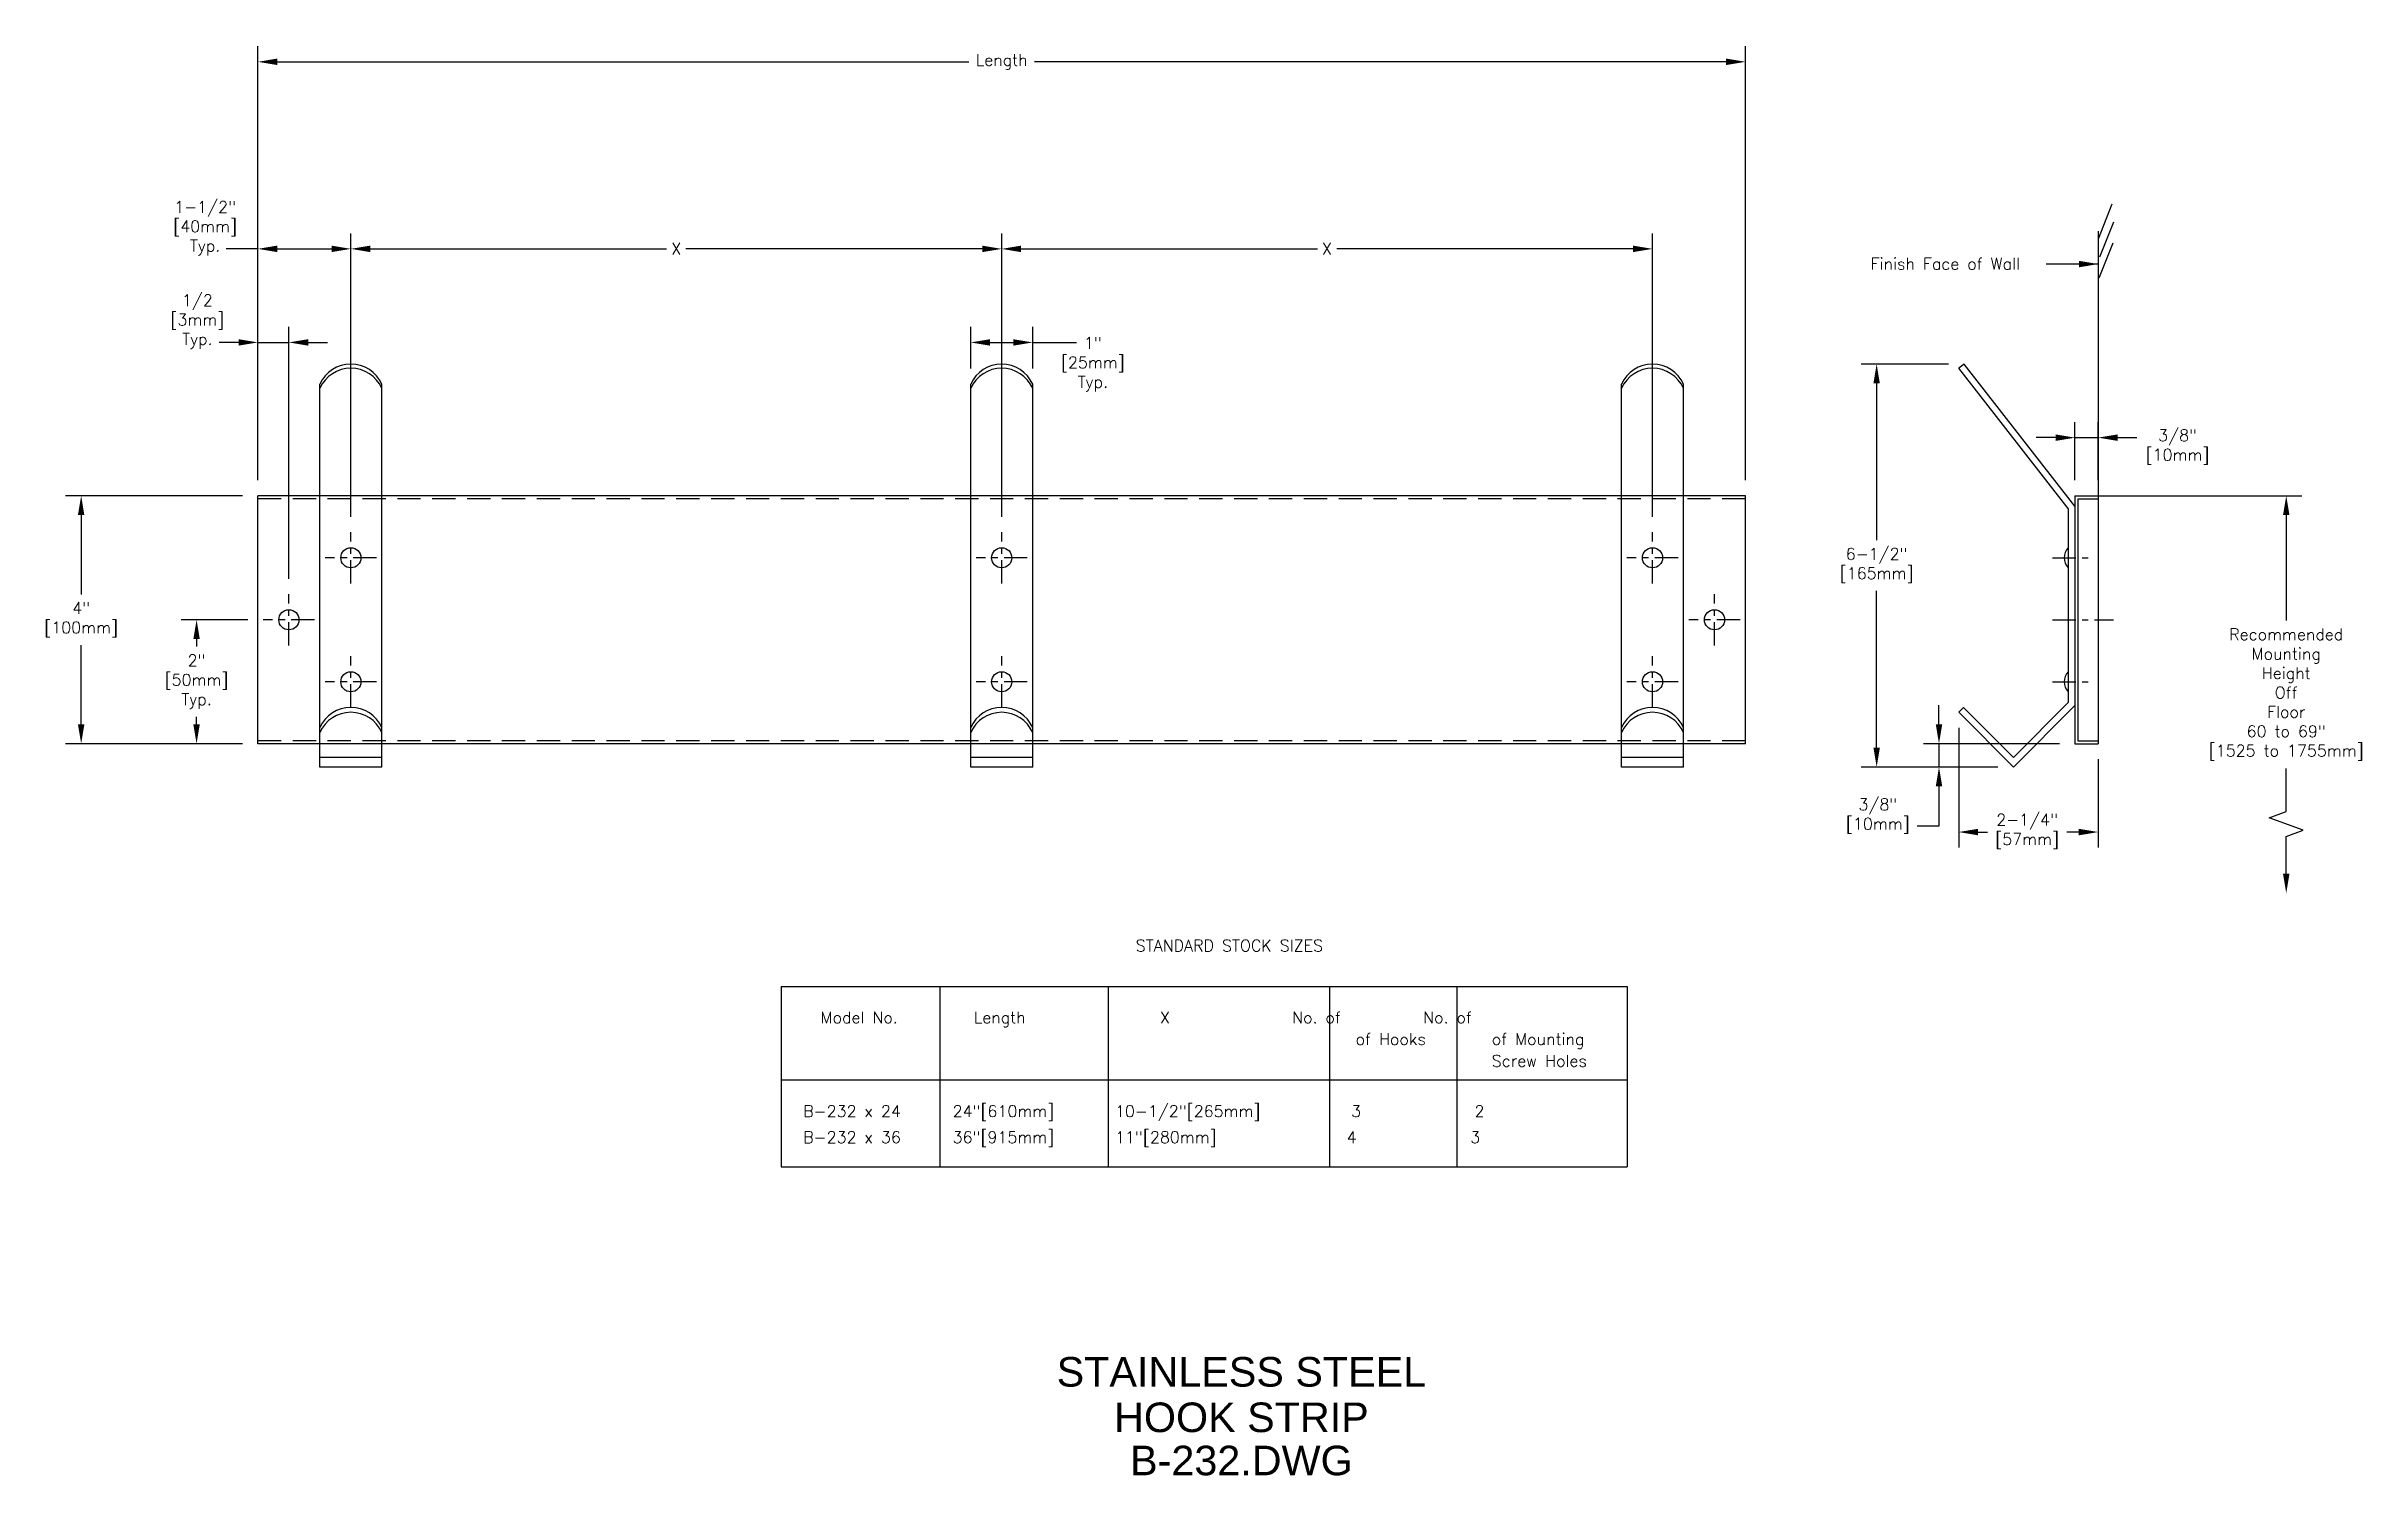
# Model space of a CAD drawing. Extents: x 5.9 to 43.3, y 14.7 to 37.8.
import ezdxf
from ezdxf.enums import TextEntityAlignment as Align

# ---------------------------------------------------------------- set-up
doc = ezdxf.new("R2010")
doc.units = 0
doc.header["$MEASUREMENT"] = 0
doc.header["$PDMODE"] = 35
doc.header["$PDSIZE"] = 0.000315
doc.linetypes.add('CENTER2', pattern=[1.125, 0.75, -0.125, 0.125, -0.125])
doc.linetypes.add('HIDDEN2', pattern=[0.1875, 0.125, -0.0625])
doc.layers.get('0').update_dxf_attribs({"linetype": 'CONTINUOUS'})
doc.layers.get('DEFPOINTS').update_dxf_attribs({"linetype": 'CONTINUOUS'})
for name, color, linetype in [('DETAIL', 4, 'CONTINUOUS'), ('DIM', 1, 'CONTINUOUS'), ('TEXT', 2, 'CONTINUOUS')]:
    doc.layers.add(name, color=color, linetype=linetype)
doc.styles.add('ARIAL_5', font='arial.ttf', dxfattribs={"height": 5})
doc.styles.add('DIM_S_5', font='simplex.shx', dxfattribs={"height": 0.1875})
doc.dimstyles.new('DIM_S_7', dxfattribs={"dimtxt": 0.12, "dimasz": 0.3125, "dimexe": 0.25, "dimexo": 0.25, "dimgap": 0.09375, "dimtad": 1, "dimtih": 1, "dimtoh": 1, "dimdec": 4, "dimrnd": 0.0625, "dimzin": 0, "dimtxsty": 'DIM_S_5', "dimcen": 0.09375, "dimaunit": 1, "dimazin": 3, "dimtfac": 1, "dimtdec": 4, "dimtofl": 0, "dimtmove": 0, "dimatfit": 3, "dimtolj": 1, "dimtzin": 0})

# ---------------------------------------------------------------- blocks, each defined once
blk = doc.blocks.new('TBLK_TX')
blk = doc.blocks.new('*D2')
at = {"color": 0, "linetype": 'BYBLOCK'}
for p, q in [((9.322, 30.789), (9.322, 34.771)), ((10.822, 30.201), (10.822, 34.771)), ((9.634, 34.521), (10.509, 34.521))]:
    blk.add_line(p, q, dxfattribs=at)
for points in [[(9.634, 34.573), (9.634, 34.469), (9.322, 34.521)], [(10.509, 34.573), (10.509, 34.469), (10.822, 34.521)]]:
    blk.add_solid(points, dxfattribs=at)
at = {"layer": 'DEFPOINTS', "color": 0, "linetype": 'BYBLOCK'}
for p in [(10.822, 34.521), (9.322, 30.539), (10.822, 29.951)]:
    blk.add_point(p, dxfattribs=at)
at = {"color": 0, "linetype": 'BYBLOCK', "insert": (8.47, 34.853), "char_height": 0.1875, "attachment_point": 5, "style": 'DIM_S_5'}
blk.add_mtext('\\A1;1-1/2"\\P[40mm]\\PTyp.', dxfattribs=at)
blk = doc.blocks.new('*D3')
at = {"color": 0, "linetype": 'BYBLOCK'}
for p, q in [((9.322, 30.789), (9.322, 33.262)), ((9.822, 29.201), (9.822, 33.262)), ((9.009, 33.012), (8.697, 33.012)), ((9.322, 33.012), (9.822, 33.012)), ((10.134, 33.012), (10.447, 33.012))]:
    blk.add_line(p, q, dxfattribs=at)
for points in [[(9.009, 33.064), (9.009, 32.96), (9.322, 33.012)], [(10.134, 33.064), (10.134, 32.96), (9.822, 33.012)]]:
    blk.add_solid(points, dxfattribs=at)
at = {"layer": 'DEFPOINTS', "color": 0, "linetype": 'BYBLOCK'}
for p in [(9.822, 33.012), (9.322, 30.539), (9.822, 28.951)]:
    blk.add_point(p, dxfattribs=at)
at = {"color": 0, "linetype": 'BYBLOCK', "insert": (8.345, 33.348), "char_height": 0.1875, "attachment_point": 5, "style": 'DIM_S_5'}
blk.add_mtext('\\A1;1/2\\P[3mm]\\PTyp.', dxfattribs=at)
blk = doc.blocks.new('*D4')
at = {"color": 0, "linetype": 'BYBLOCK'}
for p, q in [((10.822, 30.201), (10.822, 34.771)), ((21.322, 30.201), (21.322, 34.771)), ((11.134, 34.521), (15.915, 34.521)), ((21.009, 34.521), (16.228, 34.521))]:
    blk.add_line(p, q, dxfattribs=at)
for points in [[(11.134, 34.573), (11.134, 34.469), (10.822, 34.521)], [(21.009, 34.573), (21.009, 34.469), (21.322, 34.521)]]:
    blk.add_solid(points, dxfattribs=at)
at = {"layer": 'DEFPOINTS', "color": 0, "linetype": 'BYBLOCK'}
for p in [(21.322, 34.521), (10.822, 29.951), (21.322, 29.951)]:
    blk.add_point(p, dxfattribs=at)
at = {"color": 0, "linetype": 'BYBLOCK', "insert": (16.072, 34.524), "char_height": 0.1875, "attachment_point": 5, "style": 'DIM_S_5'}
blk.add_mtext('\\A1;X', dxfattribs=at)
blk = doc.blocks.new('*D5')
at = {"color": 0, "linetype": 'BYBLOCK'}
for p, q in [((9.072, 30.539), (6.22, 30.539)), ((6.47, 30.226), (6.47, 28.949)), ((6.47, 26.851), (6.47, 28.128)), ((9.072, 26.539), (6.22, 26.539))]:
    blk.add_line(p, q, dxfattribs=at)
for points in [[(6.418, 30.226), (6.522, 30.226), (6.47, 30.539)], [(6.418, 26.851), (6.522, 26.851), (6.47, 26.539)]]:
    blk.add_solid(points, dxfattribs=at)
at = {"layer": 'DEFPOINTS', "color": 0, "linetype": 'BYBLOCK'}
for p in [(9.322, 30.539), (6.47, 26.539), (9.322, 26.539)]:
    blk.add_point(p, dxfattribs=at)
at = {"color": 0, "linetype": 'BYBLOCK', "insert": (6.47, 28.539), "char_height": 0.1875, "attachment_point": 5, "style": 'DIM_S_5'}
blk.add_mtext('\\A1;4"\\P[100mm]', dxfattribs=at)
blk = doc.blocks.new('*D6')
at = {"color": 0, "linetype": 'BYBLOCK'}
for p, q in [((9.159, 28.539), (8.082, 28.539)), ((8.332, 28.226), (8.332, 28.106)), ((8.332, 26.851), (8.332, 26.972)), ((9.072, 26.539), (8.082, 26.539))]:
    blk.add_line(p, q, dxfattribs=at)
for points in [[(8.28, 28.226), (8.384, 28.226), (8.332, 28.539)], [(8.28, 26.851), (8.384, 26.851), (8.332, 26.539)]]:
    blk.add_solid(points, dxfattribs=at)
at = {"layer": 'DEFPOINTS', "color": 0, "linetype": 'BYBLOCK'}
for p in [(9.409, 28.539), (8.332, 26.539), (9.322, 26.539)]:
    blk.add_point(p, dxfattribs=at)
at = {"color": 0, "linetype": 'BYBLOCK', "insert": (8.332, 27.539), "char_height": 0.1875, "attachment_point": 5, "style": 'DIM_S_5'}
blk.add_mtext('\\A1;2"\\P[50mm]\\PTyp.', dxfattribs=at)
blk = doc.blocks.new('*D7')
at = {"color": 0, "linetype": 'BYBLOCK'}
for p, q in [((20.822, 32.59), (20.822, 33.262)), ((21.822, 32.59), (21.822, 33.262)), ((21.134, 33.012), (21.509, 33.012))]:
    blk.add_line(p, q, dxfattribs=at)
for points in [[(21.134, 33.064), (21.134, 32.96), (20.822, 33.012)], [(21.509, 33.064), (21.509, 32.96), (21.822, 33.012)]]:
    blk.add_solid(points, dxfattribs=at)
at = {"layer": 'DEFPOINTS', "color": 0, "linetype": 'BYBLOCK'}
for p in [(21.822, 33.012), (20.822, 32.34), (21.822, 32.34)]:
    blk.add_point(p, dxfattribs=at)
at = {"color": 0, "linetype": 'BYBLOCK', "insert": (22.793, 32.657), "char_height": 0.1875, "attachment_point": 5, "style": 'DIM_S_5'}
blk.add_mtext('\\A1;1"\\P[25mm]\\PTyp.', dxfattribs=at)
blk = doc.blocks.new('*D8')
at = {"color": 0, "linetype": 'BYBLOCK'}
for p, q in [((21.322, 30.201), (21.322, 34.771)), ((31.822, 30.201), (31.822, 34.771)), ((21.634, 34.521), (26.415, 34.521)), ((31.509, 34.521), (26.728, 34.521))]:
    blk.add_line(p, q, dxfattribs=at)
for points in [[(21.634, 34.573), (21.634, 34.469), (21.322, 34.521)], [(31.509, 34.573), (31.509, 34.469), (31.822, 34.521)]]:
    blk.add_solid(points, dxfattribs=at)
at = {"layer": 'DEFPOINTS', "color": 0, "linetype": 'BYBLOCK'}
for p in [(31.822, 34.521), (21.322, 29.951), (31.822, 29.951)]:
    blk.add_point(p, dxfattribs=at)
at = {"color": 0, "linetype": 'BYBLOCK', "insert": (26.572, 34.524), "char_height": 0.1875, "attachment_point": 5, "style": 'DIM_S_5'}
blk.add_mtext('\\A1;X', dxfattribs=at)
blk = doc.blocks.new('*D9')
at = {"color": 0, "linetype": 'BYBLOCK'}
for p, q in [((9.322, 30.789), (9.322, 37.788)), ((33.322, 30.789), (33.322, 37.788)), ((9.634, 37.538), (20.79, 37.538)), ((33.009, 37.538), (21.853, 37.538))]:
    blk.add_line(p, q, dxfattribs=at)
for points in [[(9.634, 37.59), (9.634, 37.486), (9.322, 37.538)], [(33.009, 37.59), (33.009, 37.486), (33.322, 37.538)]]:
    blk.add_solid(points, dxfattribs=at)
at = {"layer": 'DEFPOINTS', "color": 0, "linetype": 'BYBLOCK'}
for p in [(33.322, 37.538), (9.322, 30.539), (33.322, 30.539)]:
    blk.add_point(p, dxfattribs=at)
at = {"color": 0, "linetype": 'BYBLOCK', "insert": (21.322, 37.537), "char_height": 0.1875, "attachment_point": 5, "style": 'DIM_S_5'}
blk.add_mtext('\\A1;Length', dxfattribs=at)
blk = doc.blocks.new('*D10')
at = {"color": 0, "linetype": 'BYBLOCK'}
for p, q in [((36.599, 32.664), (35.188, 32.664)), ((35.438, 32.351), (35.438, 29.825)), ((35.438, 26.476), (35.438, 29.003)), ((37.394, 26.164), (35.188, 26.164))]:
    blk.add_line(p, q, dxfattribs=at)
for points in [[(35.386, 32.351), (35.49, 32.351), (35.438, 32.664)], [(35.386, 26.476), (35.49, 26.476), (35.438, 26.164)]]:
    blk.add_solid(points, dxfattribs=at)
at = {"layer": 'DEFPOINTS', "color": 0, "linetype": 'BYBLOCK'}
for p in [(36.849, 32.664), (35.438, 26.164), (37.644, 26.164)]:
    blk.add_point(p, dxfattribs=at)
at = {"color": 0, "linetype": 'BYBLOCK', "insert": (35.438, 29.414), "char_height": 0.1875, "attachment_point": 5, "style": 'DIM_S_5'}
blk.add_mtext('\\A1;6-1/2"\\P[165mm]', dxfattribs=at)
blk = doc.blocks.new('*D11')
at = {"color": 0, "linetype": 'BYBLOCK'}
for p, q in [((36.762, 26.796), (36.762, 24.865)), ((39.012, 26.289), (39.012, 24.865)), ((37.075, 25.115), (37.227, 25.115)), ((38.7, 25.115), (38.504, 25.115))]:
    blk.add_line(p, q, dxfattribs=at)
for points in [[(37.075, 25.167), (37.075, 25.062), (36.762, 25.115)], [(38.7, 25.167), (38.7, 25.062), (39.012, 25.115)]]:
    blk.add_solid(points, dxfattribs=at)
at = {"layer": 'DEFPOINTS', "color": 0, "linetype": 'BYBLOCK'}
for p in [(36.762, 27.046), (39.012, 26.539), (39.012, 25.115)]:
    blk.add_point(p, dxfattribs=at)
at = {"color": 0, "linetype": 'BYBLOCK', "insert": (37.866, 25.126), "char_height": 0.1875, "attachment_point": 5, "style": 'DIM_S_5'}
blk.add_mtext('\\A1;2-1/4"\\P[57mm]', dxfattribs=at)
blk = doc.blocks.new('*D12')
at = {"color": 0, "linetype": 'BYBLOCK'}
for p, q in [((36.444, 26.851), (36.444, 27.164)), ((38.387, 26.539), (36.194, 26.539)), ((36.444, 26.539), (36.444, 26.164)), ((37.394, 26.164), (36.194, 26.164)), ((36.444, 25.851), (36.444, 25.539))]:
    blk.add_line(p, q, dxfattribs=at)
for points in [[(36.392, 26.851), (36.496, 26.851), (36.444, 26.539)], [(36.392, 25.851), (36.496, 25.851), (36.444, 26.164)]]:
    blk.add_solid(points, dxfattribs=at)
at = {"layer": 'DEFPOINTS', "color": 0, "linetype": 'BYBLOCK'}
for p in [(38.637, 26.539), (36.444, 26.164), (37.644, 26.164)]:
    blk.add_point(p, dxfattribs=at)
at = {"color": 0, "linetype": 'BYBLOCK', "insert": (35.458, 25.373), "char_height": 0.1875, "attachment_point": 5, "style": 'DIM_S_5'}
blk.add_mtext('\\A1;3/8"\\P[10mm]', dxfattribs=at)
blk = doc.blocks.new('*D13')
at = {"color": 0, "linetype": 'BYBLOCK'}
for p, q in [((38.325, 31.476), (38.012, 31.476)), ((38.637, 30.789), (38.637, 31.726)), ((38.637, 31.476), (39.012, 31.476)), ((39.012, 30.789), (39.012, 31.726)), ((39.325, 31.476), (39.637, 31.476))]:
    blk.add_line(p, q, dxfattribs=at)
for points in [[(38.325, 31.528), (38.325, 31.424), (38.637, 31.476)], [(39.325, 31.528), (39.325, 31.424), (39.012, 31.476)]]:
    blk.add_solid(points, dxfattribs=at)
at = {"layer": 'DEFPOINTS', "color": 0, "linetype": 'BYBLOCK'}
for p in [(39.012, 31.476), (38.637, 30.539), (39.012, 30.539)]:
    blk.add_point(p, dxfattribs=at)
at = {"color": 0, "linetype": 'BYBLOCK', "insert": (40.293, 31.325), "char_height": 0.1875, "attachment_point": 5, "style": 'DIM_S_5'}
blk.add_mtext('\\A1;3/8"\\P[10mm]', dxfattribs=at)

msp = doc.modelspace()

# ---------------------------------------------------------------- linework, layer by layer
at = {"layer": 'DETAIL', "linetype": 'CONTINUOUS'}
for p, q in [((39.01203, 34.80642), (39.01203, 26.53879)), ((36.84895, 32.66379), (36.76203, 32.59599)), ((38.52679, 30.33329), (36.76203, 32.59599)), ((38.63703, 30.3712), (36.84895, 32.66379)), ((10.32161, 26.16379), (10.32161, 32.34007)), ((11.32161, 26.16379), (11.32161, 32.34007)), ((20.82161, 26.16379), (20.82161, 32.34007)), ((21.82161, 26.16379), (21.82161, 32.34007)), ((31.32161, 26.16379), (31.32161, 32.34007)), ((32.32161, 26.16379), (32.32161, 32.34007)), ((33.32161, 30.53879), (9.32161, 30.53879)), ((9.32161, 26.53867), (9.32161, 30.53879)), ((33.32161, 26.53867), (33.32161, 30.53879)), ((38.52679, 30.33329), (38.52679, 27.20207)), ((38.63703, 30.53879), (38.63703, 26.53879)), ((38.63703, 30.53879), (39.01203, 30.53879)), ((38.68427, 30.49155), (38.68427, 26.58603)), ((38.68427, 30.49155), (39.01203, 30.49155)), ((36.76203, 27.04617), (36.83997, 27.12412)), ((37.64441, 26.16379), (36.76203, 27.04617)), ((37.64441, 26.31969), (36.83997, 27.12412)), ((37.64441, 26.31969), (38.52679, 27.20207)), ((37.64441, 26.16379), (38.63703, 27.15641)), ((33.32161, 26.53867), (9.32161, 26.53867)), ((38.63703, 26.53879), (39.01203, 26.53879)), ((38.68427, 26.58603), (39.01203, 26.58603)), ((11.32161, 26.31969), (10.32161, 26.31969)), ((11.32161, 26.16379), (10.32161, 26.16379)), ((21.82161, 26.31969), (20.82161, 26.31969)), ((21.82161, 26.16379), (20.82161, 26.16379)), ((32.32161, 26.31969), (31.32161, 26.31969)), ((32.32161, 26.16379), (31.32161, 26.16379))]:
    msp.add_line(p, q, dxfattribs=at)
at = {"layer": 'DETAIL', "linetype": 'HIDDEN2', "ltscale": 3}
for p, q in [((33.32161, 30.49155), (9.32161, 30.49155)), ((33.32161, 26.58603), (9.32161, 26.58603))]:
    msp.add_line(p, q, dxfattribs=at)
at = {"layer": 'DETAIL', "linetype": 'CENTER2', "ltscale": 0.5}
for p, q in [((10.82161, 29.12633), (10.82161, 29.95124)), ((21.32161, 29.12633), (21.32161, 29.95124)), ((31.82161, 29.12633), (31.82161, 29.95124)), ((11.23406, 29.53879), (10.40915, 29.53879)), ((21.73406, 29.53879), (20.90915, 29.53879)), ((32.23406, 29.53879), (31.40915, 29.53879)), ((38.27679, 29.53879), (38.93427, 29.53879)), ((9.82161, 28.12628), (9.82161, 28.95119)), ((32.82161, 28.12628), (32.82161, 28.95119)), ((10.23406, 28.53873), (9.40915, 28.53873)), ((33.23406, 28.53873), (32.40915, 28.53873)), ((38.27679, 28.53873), (39.26203, 28.53873)), ((10.82161, 27.12633), (10.82161, 27.95124)), ((21.32161, 27.12633), (21.32161, 27.95124)), ((31.82161, 27.12633), (31.82161, 27.95124)), ((11.23406, 27.53879), (10.40915, 27.53879)), ((21.73406, 27.53879), (20.90915, 27.53879)), ((32.23406, 27.53879), (31.40915, 27.53879)), ((38.27679, 27.53879), (38.93427, 27.53879))]:
    msp.add_line(p, q, dxfattribs=at)
at = {"layer": 'DETAIL', "linetype": 'CONTINUOUS'}
for points in [[(39.23482, 35.24391), (39.01203, 34.67992)], [(39.25746, 34.95144), (39.03467, 34.38744)], [(39.24702, 34.61198), (39.02423, 34.04798)]]:
    msp.add_lwpolyline(points, dxfattribs=at)
for centre in [(10.82161, 29.53879), (21.32161, 29.53879), (31.82161, 29.53879), (9.82161, 28.53873), (32.82161, 28.53873), (10.82161, 27.53879), (21.32161, 27.53879), (31.82161, 27.53879)]:
    msp.add_circle(centre, 0.16245, dxfattribs=at)
for centre, radius, start, end in [((10.82161, 32.1158), 0.54799, 24.157991, 155.842009), ((10.82161, 32.048), 0.54799, 24.157991, 155.842009), ((21.32161, 32.1158), 0.54799, 24.157991, 155.842009), ((21.32161, 32.048), 0.54799, 24.157991, 155.842009), ((31.82161, 32.1158), 0.54799, 24.157991, 155.842009), ((31.82161, 32.048), 0.54799, 24.157991, 155.842009), ((38.70045, 29.53879), 0.2378, 136.909015, 223.090985), ((38.70045, 27.53879), 0.2378, 136.909015, 223.090985), ((10.82161, 26.57613), 0.54799, 24.157991, 155.842009), ((10.82161, 26.49818), 0.54799, 24.157991, 155.842009), ((21.32161, 26.57613), 0.54799, 24.157991, 155.842009), ((21.32161, 26.49818), 0.54799, 24.157991, 155.842009), ((31.82161, 26.57613), 0.54799, 24.157991, 155.842009), ((31.82161, 26.49818), 0.54799, 24.157991, 155.842009)]:
    msp.add_arc(centre, radius, start, end, dxfattribs=at)
at = {"layer": 'DIM', "linetype": 'CONTINUOUS'}
for p, q in [((9.32161, 34.52069), (8.81005, 34.52069)), ((21.82161, 33.01206), (22.52712, 33.01206)), ((39.01203, 30.53879), (42.29631, 30.53879)), ((42.04631, 30.22629), (42.04631, 28.52578)), ((42.04631, 25.44373), (42.04631, 26.14185)), ((36.44397, 25.53879), (36.44397, 25.20829)), ((36.44397, 25.20829), (36.09056, 25.20829)), ((42.04631, 24.44134), (42.04631, 25.04373)), ((17.76515, 22.62615), (17.76515, 19.71463)), ((17.76515, 22.62615), (31.41433, 22.62615)), ((20.32369, 22.62615), (20.32369, 19.71463)), ((23.04204, 22.62615), (23.04204, 19.71463)), ((26.61213, 22.62615), (26.61213, 19.71463)), ((28.66371, 22.62615), (28.66371, 19.71463)), ((31.41433, 22.62615), (31.41433, 19.71463)), ((17.76515, 21.12083), (31.41433, 21.12083)), ((17.76515, 19.71463), (31.41433, 19.71463))]:
    msp.add_line(p, q, dxfattribs=at)
msp.add_lwpolyline([(42.04631, 24.40644), (42.04631, 25.04373), (42.32105, 25.14373), (41.77156, 25.34373), (42.04631, 25.44373), (42.04631, 26.12751)], dxfattribs=at)
msp.add_point((42.04631, 24.12884), dxfattribs=at)
for points in [[(41.99422, 30.22629), (42.09839, 30.22629), (42.04631, 30.53879)], [(41.99422, 24.44134), (42.09839, 24.44134), (42.04631, 24.12884)]]:
    msp.add_solid(points, dxfattribs=at)

# ---------------------------------------------------------------- block references
at = {"layer": 'TEXT', "linetype": 'CONTINUOUS'}
ref = msp.add_blockref('TBLK_TX', (25.18925, 16.86648), dxfattribs=dict(at, xscale=0.09539712000000002, yscale=0.09539712000000002, zscale=0.09539712000000002))
ref.add_attrib('DWG_NAME', 'STAINLESS STEEL', dxfattribs={"layer": '0', "height": 0.4769856, "style": 'ARIAL_5'}).set_placement((25.18925, 16.17031), align=Align.CENTER)
ref = msp.add_blockref('TBLK_TX', (25.18925, 15.43665), dxfattribs=dict(at, xscale=0.09539712000000002, yscale=0.09539712000000002, zscale=0.09539712000000002))
ref.add_attrib('TITLE', 'HOOK STRIP', dxfattribs={"layer": '0', "height": 0.476986, "style": 'ARIAL_5'}).set_placement((25.18925, 15.43665), align=Align.CENTER)
ref.add_attrib('DWG_NAME', 'B-232.DWG', dxfattribs={"layer": '0', "height": 0.476986, "style": 'ARIAL_5'}).set_placement((25.18925, 14.74048), align=Align.CENTER)

# ---------------------------------------------------------------- texts
at = {"layer": 'DIM', "linetype": 'CONTINUOUS', "style": 'DIM_S_5'}
for s, p in [('Finish Face of Wall', (35.34071, 34.18735)), ('STANDARD STOCK SIZES', (23.48578, 23.19011)), ('Model No.        Length               X              No. of         No. of', (18.3999, 22.03001)), ('of Hooks', (27.03214, 21.68183)), ('of Mounting', (29.22911, 21.68183)), ('Screw Holes', (29.22911, 21.32982)), ('B-232 x 24     24"[610mm]      10-1/2"[265mm]         3             2', (18.11941, 20.51906)), ('B-232 x 36     36"[915mm]      11"[280mm]              4             3', (18.11941, 20.09922))]:
    msp.add_text(s, height=0.1875, dxfattribs=at).set_placement(p)
at = {"layer": 'DIM', "linetype": 'CONTINUOUS', "insert": (42.04631, 27.33382), "char_height": 0.1875, "attachment_point": 5, "style": 'DIM_S_5'}
msp.add_mtext('Recommended\\PMounting\\PHeight\\POff\\PFloor\\P60 to 69"\\P[1525 to 1755mm]', dxfattribs=at)

# ---------------------------------------------------------------- dimensions: what is measured, and where the dimension line sits
at = {"layer": 'DIM', "linetype": 'CONTINUOUS'}
for base, p1, p2, text, picture, middle in [((33.32161, 37.53794), (9.32161, 30.53879), (33.32161, 30.53879), 'Length', '*D9', (21.32161, 37.53735)), ((10.82161, 34.52069), (9.32161, 30.53879), (10.82161, 29.95124), '1-1/2"\\P[40mm]\\PTyp.', '*D2', (8.47034, 34.85328)), ((21.32161, 34.52069), (10.82161, 29.95124), (21.32161, 29.95124), 'X', '*D4', (16.07161, 34.52396)), ((31.82161, 34.52069), (21.32161, 29.95124), (31.82161, 29.95124), 'X', '*D8', (26.57161, 34.52396)), ((9.82161, 33.01206), (9.32161, 30.53879), (9.82161, 28.95119), '1/2\\P[3mm]\\PTyp.', '*D3', (8.34518, 33.34845)), ((21.82161, 33.01206), (20.82161, 32.34007), (21.82161, 32.34007), '1"\\P[25mm]\\PTyp.', '*D7', (22.79267, 32.65665)), ((39.01203, 31.47596), (38.63703, 30.53879), (39.01203, 30.53879), '3/8"\\P[10mm]', '*D13', (40.29252, 31.3251)), ((39.01203, 25.11458), (36.76203, 27.04617), (39.01203, 26.53879), '2-1/4"\\P[57mm]', '*D11', (37.86582, 25.12575))]:
    dim = msp.add_linear_dim(base=base, p1=p1, p2=p2, text=text, dimstyle='DIM_S_7', override={"dimpost": '\\X'}, dxfattribs=at)
    dim.commit()
    dim.dimension.update_dxf_attribs({"geometry": picture, "text_midpoint": middle, "dimtype": 160})
for base, p1, p2, text, picture, middle in [((35.43782, 26.16379), (36.84895, 32.66379), (37.64441, 26.16379), '6-1/2"\\P[165mm]', '*D10', (35.43782, 29.41379)), ((6.47023, 26.53867), (9.32161, 30.53879), (9.32161, 26.53867), '4"\\P[100mm]', '*D5', (6.47023, 28.53873)), ((8.33161, 26.53867), (9.40915, 28.53873), (9.32161, 26.53867), '2"\\P[50mm]\\PTyp.', '*D6', (8.33161, 27.5387))]:
    dim = msp.add_linear_dim(base=base, p1=p1, p2=p2, angle=90, text=text, dimstyle='DIM_S_7', override={"dimpost": '\\X'}, dxfattribs=at)
    dim.commit()
    dim.dimension.update_dxf_attribs({"geometry": picture, "text_midpoint": middle})
dim = msp.add_linear_dim(base=(36.44397, 26.16379), p1=(38.63703, 26.53879), p2=(37.64441, 26.16379), angle=90, text='3/8"\\P[10mm]', dimstyle='DIM_S_7', override={"dimpost": '\\X'}, dxfattribs=at)
dim.commit()
dim.dimension.update_dxf_attribs({"geometry": '*D12', "text_midpoint": (35.45752, 25.37336), "dimtype": 160})

# ---------------------------------------------------------------- leaders
msp.add_leader([(39.01605, 34.27604), (38.17486, 34.27604)], dimstyle='DIM_S_7', dxfattribs=at)

doc.saveas('drawing.dxf')
